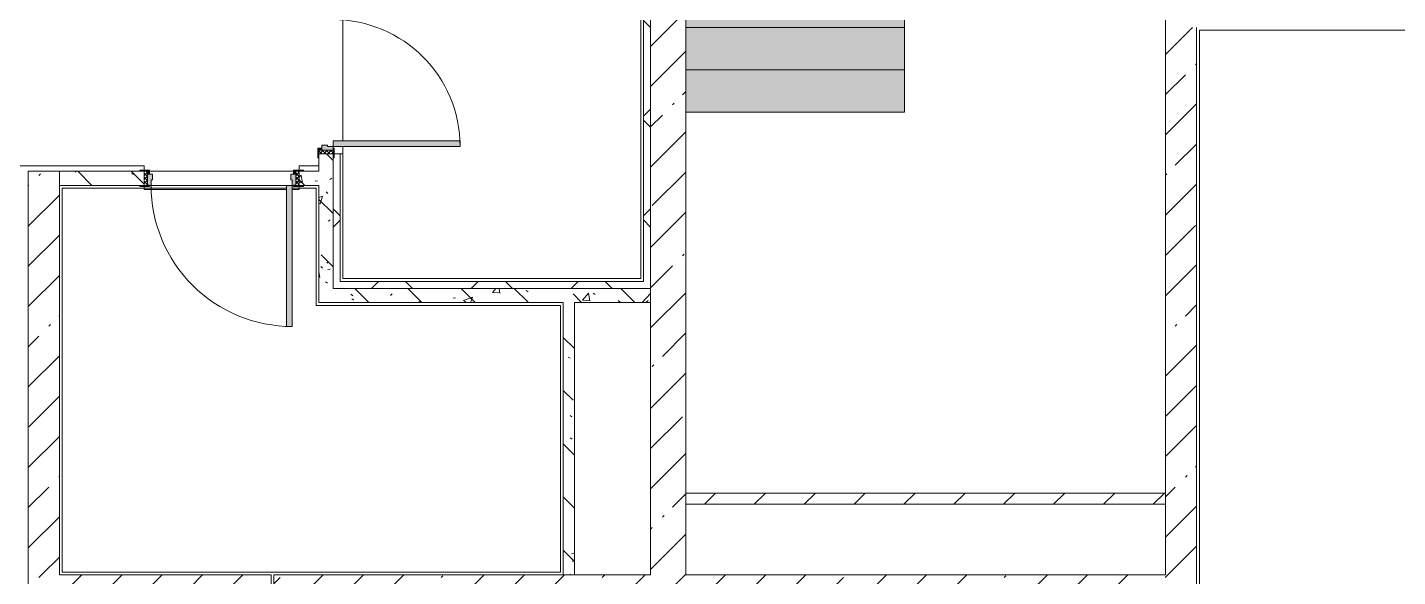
# Model space of a CAD drawing. Header units: millimetres. Extents: x 3991 to 282775, y -8553 to 29560.
# Drawn here: x 233559 to 243270, y 17257 to 21150 of the extents above; entities that cross this region are included whole.
import ezdxf

# ---------------------------------------------------------------- set-up
doc = ezdxf.new("R2010")
doc.units = ezdxf.units.MM
for name, color, linetype, lineweight, true_color in [('A-DOOR-3', 7, 'Continuous', 5, 0xaaaaaa), ('A-DOOR-4', 7, 'Continuous', 5, 0xe2e2e2), ('A-DOOR-FRAM-2', 7, 'Continuous', 5, 0xe2e2e2), ('A-DOOR-FRAM-3', 7, 'Continuous', 5, 0xaaaaaa), ('A-FLOR-1', 7, 'Continuous', 5, 0xaaaaaa), ('I-WALL-4', 7, 'Continuous', 5, 0x787878)]:
    doc.layers.add(name, color=color, linetype=linetype, lineweight=lineweight, true_color=true_color)
for name, color, linetype, lineweight in [('A-WALL', 7, 'Continuous', 9), ('I-WALL-3', 7, 'Continuous', 5), ('S-STRS-4', 7, 'Continuous', 5)]:
    doc.layers.add(name, color=color, linetype=linetype, lineweight=lineweight)
doc.layers.add('S-STRS-3', color=7, linetype='Continuous', lineweight=15, true_color=0xd7cdc4, transparency=1)
pattern_1 = [(45, (148815.1, 0), (-285.1231, 285.1231), []), (45, (149100.2, 0), (-285.1231, 285.1231), [504.031, -100.806, 16.764, -84.042])]
pattern_2 = [(135, (148815.1, 0), (-377.1708, -377.1708), [533.4, -88.9, 17.78, -88.9]), (135, (148815.1, 376.94), (-377.1708, -377.1708), []), (50, (148815.1, 0), (637.6445, -55.7866), [66.675, -733.425]), (355, (148815.1, 0), (-123.3494, 668.699), [53.34, -586.74]), (100.451, (148868.2, -4.65), (514.299, 612.908), [56.665, -623.315]), (46.184, (148815.1, 177.8), (948.7764, -147.15), [100.012, -1100.137]), (96.636, (148894.15, 165.5), (830.909, 865.997), [84.998, -934.973]), (351.184, (148815.1, 177.8), (830.918, 865.988), [80.01, -880.11]), (21, (148904, 133.35), (530.6506, -357.9283), [66.675, -733.425]), (326, (148904, 133.35), (216.308, 644.6585), [53.34, -586.74]), (71.451, (148948.2, 103.5), (746.9596, 286.7243), [56.665, -623.315]), (37.5, (148815.09, 0), (10.81053, 295.9426), [16.764, -562.864, 16.764, -578.866, -588.962]), (37.5, (148815.09, 0), (10.81053, 295.9426), [-1175.258, 16.764, -572.198]), (7.5, (148815.1, 0), (233.8692, 350.6318), [16.764, -322.834, 16.764, -549.529, -224.472]), (7.5, (148815.1, 0), (233.8692, 350.6318), [-905.891, 16.764, -207.708]), (327.5, (148616.84, 0), (474.5678, -20.0513), [16.764, -205.486, 16.764, -676.656, -920.115]), (327.5, (148616.84, 0), (474.5678, -20.0513), [-915.67, 16.764, -903.351]), (317.5, (148527.94, 0), (518.4522, 88.9934), [16.764, -272.161, 16.764, -443.738, -653.415]), (317.5, (148527.94, 0), (518.4522, 88.9934), [-749.427, 16.764, -636.651])]
pattern_3 = [(45, (148815.1, 0), (-353.5534, 353.5534), []), (135, (148815.1, 0), (-353.5534, -353.5534), [])]

# ---------------------------------------------------------------- blocks, each defined once
blk = doc.blocks.new('110_Дверь_СКБ_1Ст_Внутренняя1 - Д-11а _огнестойкость EI 15_-32666892-Общий план 1 этажа с размещением фрагментов 1_1-1_9')
at = {"layer": 'A-DOOR-3'}
h = blk.add_hatch(dxfattribs=at)
h.set_pattern_fill('FP_51', color=256, style=0, pattern_type=2)
h.set_pattern_definition([(135, (1751.41, 114.685), (-14.14214, -14.14214), []), (225, (1751.41, 114.685), (14.14214, -14.14214), [])])
h.paths.add_polyline_path([(537.5, 50), (537.5, -50), (562.5, -50), (562.5, 50)])
at = {"layer": 'A-DOOR-4'}
h = blk.add_hatch(color=256, dxfattribs=at)
h.paths.add_polyline_path([(-512.5, 50), (-512.5, -30), (-477.5, -30), (-477.5, 10), (-487.5, 10), (-487.5, 50), (-508.4, 50)])
h.paths.add_polyline_path([(522.5, 50), (512.5, 50), (512.5, 10), (502.5, 10), (502.5, -30), (537.5, -30), (537.5, 50)])
at = {"layer": 'A-DOOR-FRAM-2'}
for points in [[(-487.5, 1050), (-486.3, 50), (-447.5, 50), (-447.5, 1050)], [(-567.5, 58), (-567.5, 50), (-497.5, 50), (-497.5, 58), (-537.5, 58)], [(562.5, 58), (522.5, 58), (522.5, 50), (592.5, 50), (592.5, 58)], [(-497.5, -50), (-567.5, -50), (-567.5, -58), (-497.5, -58)], [(-497.5, -30), (-512.5, -30), (-512.5, -50), (-497.5, -50), (-497.5, -32.8)], [(537.5, -30), (522.5, -30), (522.5, -50), (537.5, -50)], [(537.5, -50), (522.5, -50), (522.5, -58), (592.5, -58), (592.5, -50), (562.5, -50)]]:
    blk.add_hatch(color=256, dxfattribs=at).paths.add_polyline_path(points)
at = {"layer": 'A-DOOR-FRAM-3'}
h = blk.add_hatch(dxfattribs=at)
h.set_pattern_fill('FP_56', color=256, style=0, pattern_type=2)
h.set_pattern_definition([(45, (-371.384, 114.685), (-14.1421, 14.1421), []), (135, (-371.384, 114.685), (-14.1421, -14.1421), [])])
h.paths.add_polyline_path([(-537.5, 50), (-537.5, -50), (-512.5, -50), (-512.5, 50)])
at = {"layer": 'A-DOOR-3'}
for p, q in [((-487.5, 1050), (-487.5, 50)), ((-447.5, 1050), (-487.5, 1050)), ((-447.5, 50), (-447.5, 1050)), ((-487.5, 50), (-447.5, 50))]:
    blk.add_line(p, q, dxfattribs=at)
blk.add_arc((-487.5, 50), 1000, 360, 90, dxfattribs=at)
at = {"layer": 'A-DOOR-FRAM-3'}
for p, q in [((-497.5, 58), (-567.5, 58)), ((-567.5, 58), (-567.5, 50)), ((-567.5, 50), (-497.5, 50)), ((-512.5, 50), (-537.5, 50)), ((-537.5, 50), (-537.5, -50)), ((-487.5, 50), (-512.5, 50)), ((-512.5, 50), (-512.5, -30)), ((-512.5, -50), (-512.5, 50)), ((-497.5, 50), (-512.5, 50)), ((-512.5, 50), (-512.5, 49)), ((-512.5, 49), (-497.5, 49)), ((-497.5, 50), (-497.5, 58)), ((-497.5, 49), (-497.5, 50)), ((-487.5, 10), (-487.5, 50)), ((-477.5, 10), (-487.5, 10)), ((-477.5, -30), (-477.5, 10)), ((512.5, 10), (502.5, 10)), ((502.5, 10), (502.5, -30)), ((512.5, 50), (512.5, 10)), ((537.5, 50), (512.5, 50)), ((592.5, 58), (522.5, 58)), ((522.5, 58), (522.5, 50)), ((537.5, 50), (522.5, 50)), ((522.5, 50), (522.5, 49)), ((522.5, 50), (592.5, 50)), ((522.5, 49), (537.5, 49)), ((537.5, -30), (537.5, 50)), ((562.5, 50), (537.5, 50)), ((537.5, 50), (537.5, -50)), ((537.5, 49), (537.5, 50)), ((562.5, -50), (562.5, 50)), ((592.5, 50), (592.5, 58)), ((-497.5, -50), (-567.5, -50)), ((-567.5, -50), (-567.5, -58)), ((-567.5, -58), (-497.5, -58)), ((-537.5, -50), (-512.5, -50)), ((-512.5, -30), (-477.5, -30)), ((-497.5, -30), (-512.5, -30)), ((-512.5, -30), (-512.5, -50)), ((-512.5, -50), (-497.5, -50)), ((-497.5, -50), (-497.5, -30)), ((-497.5, -58), (-497.5, -50)), ((502.5, -30), (537.5, -30)), ((537.5, -30), (522.5, -30)), ((522.5, -30), (522.5, -50)), ((522.5, -50), (537.5, -50)), ((592.5, -50), (522.5, -50)), ((522.5, -50), (522.5, -58)), ((522.5, -58), (592.5, -58)), ((537.5, -50), (537.5, -30)), ((537.5, -50), (562.5, -50)), ((592.5, -58), (592.5, -50))]:
    blk.add_line(p, q, dxfattribs=at)
blk = doc.blocks.new('110_Дверь_СКБ_2Ст - Д-10а_ СОШ_Дв_1450x2100h_Горячий цех-25784455-Общий план 1 этажа с размещением фрагментов 1_1-1_9')
at = {"layer": 'A-DOOR-3'}
h = blk.add_hatch(dxfattribs=at)
h.set_pattern_fill('FP_95', color=256, style=0, pattern_type=2)
h.set_pattern_definition([(135, (1601.41, 114.685), (-14.14214, -14.14214), []), (225, (1601.41, 114.685), (14.14214, -14.14214), [])])
h.paths.add_polyline_path([(712.5, -50), (712.5, 50), (687.5, 50), (687.5, -50)])
at = {"layer": 'A-DOOR-4'}
for points in [[(662.5, 50), (662.5, 950), (622.5, 950), (625.9, 50)], [(-597.5, 175), (-597.5, 450), (-637.5, 450), (-637.5, 50), (-597.5, 50), (-597.5, 120)]]:
    blk.add_hatch(color=256, dxfattribs=at).paths.add_polyline_path(points)
h = blk.add_hatch(color=256, dxfattribs=at)
h.paths.add_polyline_path([(687.5, -30), (687.5, 50), (662.5, 50), (662.5, 10), (652.5, 10), (652.5, -30), (662.5, -30)])
h.paths.add_polyline_path([(-627.5, -30), (-627.5, 10), (-637.5, 10), (-637.5, 50), (-662.5, 50), (-662.5, -30), (-637.5, -30)])
at = {"layer": 'A-DOOR-FRAM-2'}
for points in [[(-647.5, 58), (-717.5, 58), (-712.5, 50), (-647.5, 50)], [(742.5, 58), (672.5, 58), (672.5, 50), (742.5, 50)], [(-647.5, -50), (-717.5, -53.5), (-712.5, -58), (-647.5, -58)], [(-647.5, -50), (-647.5, -30), (-662.5, -30), (-662.5, -50)], [(687.5, -30), (672.5, -30), (672.5, -50), (687.5, -50)], [(742.5, -50), (672.5, -50), (672.5, -58), (742.5, -58)]]:
    blk.add_hatch(color=256, dxfattribs=at).paths.add_polyline_path(points)
at = {"layer": 'A-DOOR-FRAM-3'}
h = blk.add_hatch(dxfattribs=at)
h.set_pattern_fill('FP_96', color=256, style=0, pattern_type=2)
h.set_pattern_definition([(45, (-521.384, 114.685), (-14.1421, 14.1421), []), (135, (-521.384, 114.685), (-14.1421, -14.1421), [])])
h.paths.add_polyline_path([(-662.5, -24.2), (-662.5, 50), (-687.5, 50), (-687.5, -50), (-662.5, -50)])
at = {"layer": 'A-DOOR-3'}
for p, q in [((662.5, 950), (622.5, 950)), ((622.5, 950), (622.5, 50)), ((662.5, 50), (662.5, 950)), ((-637.5, 450), (-637.5, 50)), ((-597.5, 450), (-637.5, 450)), ((-597.5, 50), (-597.5, 450)), ((-637.5, 50), (-597.5, 50)), ((622.5, 50), (662.5, 50))]:
    blk.add_line(p, q, dxfattribs=at)
for centre, radius, start, end in [((662.5, 50), 900, 90, 180), ((-637.5, 50), 400, 0, 90)]:
    blk.add_arc(centre, radius, start, end, dxfattribs=at)
at = {"layer": 'A-DOOR-FRAM-3'}
for p, q in [((-647.5, 58), (-717.5, 58)), ((-717.5, 58), (-717.5, 50)), ((-717.5, 50), (-647.5, 50)), ((-662.5, 50), (-687.5, 50)), ((-687.5, 50), (-687.5, -50)), ((-637.5, 50), (-662.5, 50)), ((-662.5, 50), (-662.5, -30)), ((-662.5, -50), (-662.5, 50)), ((-647.5, 50), (-647.5, 58)), ((-637.5, 10), (-637.5, 50)), ((-627.5, 10), (-637.5, 10)), ((-627.5, -30), (-627.5, 10)), ((662.5, 10), (652.5, 10)), ((652.5, 10), (652.5, -30)), ((662.5, 50), (662.5, 10)), ((687.5, 50), (662.5, 50)), ((742.5, 58), (672.5, 58)), ((672.5, 58), (672.5, 50)), ((672.5, 50), (742.5, 50)), ((687.5, -30), (687.5, 50)), ((712.5, 50), (687.5, 50)), ((687.5, 50), (687.5, -50)), ((712.5, -50), (712.5, 50)), ((742.5, 50), (742.5, 58)), ((-647.5, -50), (-717.5, -50)), ((-717.5, -50), (-717.5, -58)), ((-717.5, -58), (-647.5, -58)), ((-687.5, -50), (-662.5, -50)), ((-662.5, -30), (-627.5, -30)), ((-647.5, -30), (-662.5, -30)), ((-662.5, -30), (-662.5, -50)), ((-662.5, -50), (-647.5, -50)), ((-647.5, -50), (-647.5, -30)), ((-647.5, -58), (-647.5, -50)), ((652.5, -30), (687.5, -30)), ((687.5, -30), (672.5, -30)), ((672.5, -30), (672.5, -50)), ((672.5, -50), (687.5, -50)), ((742.5, -50), (672.5, -50)), ((672.5, -50), (672.5, -58)), ((672.5, -58), (742.5, -58)), ((687.5, -50), (687.5, -30)), ((687.5, -50), (712.5, -50)), ((742.5, -58), (742.5, -50))]:
    blk.add_line(p, q, dxfattribs=at)

msp = doc.modelspace()

# ---------------------------------------------------------------- hatches: boundary and pattern name
at = {"layer": 'I-WALL-3'}
h = msp.add_hatch(dxfattribs=at)
h.set_pattern_fill('FP_57', color=256, style=0, pattern_type=2)
h.set_pattern_definition(pattern_1)
h.paths.add_polyline_path([(237975.1, 17270), (238225.1, 17270), (238225.1, 27100), (237975.1, 27100), (237975.1, 17850)])
h = msp.add_hatch(dxfattribs=at)
h.set_pattern_fill('FP_73', color=256, style=0, pattern_type=2)
h.set_pattern_definition(pattern_3)
h.paths.add_polyline_path([(235725.1, 19300), (235775.1, 19300), (235775.1, 20255), (235733.1, 20255), (235733.1, 20225), (235725.1, 20225), (235725.1, 19350)])
h.paths.add_polyline_path([(235775.1, 21655), (235775.1, 23430), (235725.1, 23430), (235725.2, 21685), (235733.1, 21680), (235733.1, 21655)])
h = msp.add_hatch(dxfattribs=at)
h.set_pattern_fill('FP_73', color=256, style=0, pattern_type=2)
h.set_pattern_definition(pattern_3)
h.paths.add_polyline_path([(237925.1, 19350), (237975.1, 19351.2), (237975.1, 23100), (237925.1, 23100), (237925.1, 19370)])
h = msp.add_hatch(dxfattribs=at)
h.set_pattern_fill('FP_57', color=256, style=0, pattern_type=2)
h.set_pattern_definition(pattern_1)
h.paths.add_polyline_path([(241815.1, 13620), (241815.1, 13628), (241845.1, 13628), (241844.7, 21150), (241625.1, 21150), (241625.1, 13620)])
h = msp.add_hatch(dxfattribs=at)
h.set_pattern_fill('FP_57', color=256, style=0, pattern_type=2)
h.set_pattern_definition(pattern_1)
h.paths.add_polyline_path([(233565.1, 17270), (233785.1, 17270), (233785.1, 20130), (233565.1, 20130), (233565.1, 17290)])
h = msp.add_hatch(dxfattribs=at)
h.set_pattern_fill('FP_73', color=256, style=0, pattern_type=2)
h.set_pattern_definition(pattern_3)
h.paths.add_polyline_path([(237336.1, 19300), (237975.1, 19300), (237975.1, 19350), (235775.1, 19350), (235778.8, 19300), (236695.3, 19300)])
h = msp.add_hatch(dxfattribs=at)
h.set_pattern_fill('FP_71', color=256, style=0, pattern_type=2)
h.set_pattern_definition([(45, (148815.1, 0), (-176.7767, 176.7767), [])])
h.paths.add_polyline_path([(240604.6, 17770), (241625.1, 17770), (241625.1, 17850), (238225.1, 17850), (238228.9, 17770), (239745, 17770)])
h = msp.add_hatch(dxfattribs=at)
h.set_pattern_fill('FP_57', color=256, style=0, pattern_type=2)
h.set_pattern_definition(pattern_1)
h.paths.add_polyline_path([(233933.8, 17050), (235085.1, 17050), (235085.1, 17270), (233565.1, 17270), (233565.1, 17050), (233855.1, 17050)])
h = msp.add_hatch(dxfattribs=at)
h.set_pattern_fill('FP_57', color=256, style=0, pattern_type=2)
h.set_pattern_definition(pattern_1)
h.paths.add_polyline_path([(235285.1, 16100), (235285.1, 17270), (235085.1, 17270), (235085.1, 16100)])
h = msp.add_hatch(dxfattribs=at)
h.set_pattern_fill('FP_57', color=256, style=0, pattern_type=2)
h.set_pattern_definition(pattern_1)
h.paths.add_polyline_path([(241625.1, 17050), (241625.1, 17270), (235305.1, 17270), (235305.1, 17050), (241612.6, 17050)])
at = {"layer": 'I-WALL-4'}
h = msp.add_hatch(dxfattribs=at)
h.set_pattern_fill('FP_86', color=256, style=0, pattern_type=2)
h.set_pattern_definition(pattern_2)
h.paths.add_polyline_path([(235718, 20030), (235725.1, 20030), (235725.1, 20255), (235625.1, 20255), (235625.1, 20030)])
h.paths.add_polyline_path([(235718, 21655), (235725.1, 21660), (235725.1, 21680), (235625.1, 21680), (235625.1, 21655), (235654.3, 21655)])
h = msp.add_hatch(dxfattribs=at)
h.set_pattern_fill('FP_86', color=256, style=0, pattern_type=2)
h.set_pattern_definition(pattern_2)
h.paths.add_polyline_path([(234385.1, 20030), (234385.1, 20130), (233785.1, 20130), (233785.1, 20030), (234355.1, 20030)])
h.paths.add_polyline_path([(235515.1, 20030), (235625.1, 20030), (235625.1, 20130), (235485.1, 20130), (235485.1, 20030)])
h = msp.add_hatch(dxfattribs=at)
h.set_pattern_fill('FP_86', color=256, style=0, pattern_type=2)
h.set_pattern_definition(pattern_2)
h.paths.add_polyline_path([(235625.1, 19200), (235725.1, 19200), (235725.1, 20030), (235625.1, 20030), (235625.1, 20010)])
h = msp.add_hatch(dxfattribs=at)
h.set_pattern_fill('FP_86', color=256, style=0, pattern_type=2)
h.set_pattern_definition(pattern_2)
h.paths.add_polyline_path([(235725.1, 19200), (237975.1, 19200), (237975.1, 19300), (235725.1, 19300)])
h = msp.add_hatch(dxfattribs=at)
h.set_pattern_fill('FP_86', color=256, style=0, pattern_type=2)
h.set_pattern_definition(pattern_2)
h.paths.add_polyline_path([(237436.1, 16180), (237436.1, 17050), (237356.1, 17050), (237356.1, 16180)])
h.paths.add_polyline_path([(237356.1, 17270), (237436.1, 17270), (237436.1, 19200), (237356.1, 19200), (237356.1, 17290)])
at = {"layer": 'S-STRS-3'}
for points in [[(239330.3, 21150), (239775.1, 21150), (239775.1, 21450), (238225.1, 21450), (238225.1, 21150), (239279.9, 21150)], [(238649.9, 20850), (239775.1, 20850), (239775.1, 21150), (238225.1, 21150), (238225.1, 20850)], [(238649.9, 20550), (239775.1, 20550), (239775.1, 20850), (238225.1, 20850), (238225.1, 20550)]]:
    msp.add_hatch(color=256, dxfattribs=at).paths.add_polyline_path(points)

# ---------------------------------------------------------------- linework, layer by layer
at = {"layer": 'A-FLOR-1'}
for p, q in [((235795.1, 20345), (235795.1, 21565)), ((243725.1, 21130), (241865.1, 21130)), ((241865.1, 21130), (241865.1, 13628)), ((235795.1, 20255), (235795.1, 20305)), ((233195.1, 20170), (234385.1, 20170)), ((234385.1, 20170), (234385.1, 20138)), ((235485.1, 20138), (235485.1, 20170)), ((235485.1, 20170), (235625.1, 20170)), ((235395.1, 20010), (233805.1, 20010)), ((233805.1, 20010), (233805.1, 17290)), ((234385.1, 20022), (234385.1, 20002)), ((235605.1, 20010), (235435.1, 20010)), ((235485.1, 20002), (235485.1, 20022)), ((235605.1, 19180), (235605.1, 20010)), ((234385.1, 20002), (235395.1, 20002)), ((235435.1, 20002), (235485.1, 20002)), ((237336.1, 19180), (235605.1, 19180)), ((237336.1, 17290), (237336.1, 19180)), ((233805.1, 17290), (237336.1, 17290))]:
    msp.add_line(p, q, dxfattribs=at)
at = {"layer": 'A-WALL'}
for p, q in [((237975.1, 19370), (237975.1, 23175)), ((237925.1, 23050), (237925.1, 19350)), ((235725.1, 20030), (235725.1, 20225)), ((235775.1, 19350), (235775.1, 20255)), ((235775.1, 19350), (237925.1, 19350)), ((237975.1, 19200), (237975.1, 19300)), ((238225.1, 17850), (238225.1, 17770)), ((241625.1, 17770), (241625.1, 17850)), ((237436.1, 17270), (237356.1, 17270))]:
    msp.add_line(p, q, dxfattribs=at)
at = {"layer": 'I-WALL-3'}
for p, q in [((238225.1, 17850), (238225.1, 26850)), ((241625.1, 26412.5), (241625.1, 17850)), ((237905.1, 23030), (237905.1, 19370)), ((241845.1, 13628), (241845.1, 21150)), ((235625.1, 20225), (235625.1, 20130)), ((235795.1, 20255), (235733.1, 20255)), ((235795.1, 19370), (235795.1, 20255)), ((234355.1, 20130), (233565.1, 20130)), ((233565.1, 20130), (233565.1, 15150)), ((233785.1, 17270), (233785.1, 20130)), ((234425.1, 20130), (235445.1, 20130)), ((235625.1, 20130), (235515.1, 20130)), ((233785.1, 20030), (234355.1, 20030)), ((235395.1, 20030), (234435.1, 20030)), ((235515.1, 20030), (235625.1, 20030)), ((235625.1, 20030), (235625.1, 19200)), ((235725.1, 19300), (235725.1, 20030)), ((237905.1, 19370), (235795.1, 19370)), ((237975.1, 19370), (237975.1, 19300)), ((237975.1, 19300), (235725.1, 19300)), ((235625.1, 19200), (237356.1, 19200)), ((237356.1, 19200), (237356.1, 17270)), ((237436.1, 19200), (237975.1, 19200)), ((237436.1, 17270), (237436.1, 19200)), ((237975.1, 19200), (237975.1, 17270)), ((241625.1, 17850), (238225.1, 17850)), ((238225.1, 17270), (238225.1, 17770)), ((238225.1, 17770), (241625.1, 17770)), ((241625.1, 17770), (241625.1, 17270)), ((235285.1, 17270), (233785.1, 17270)), ((235285.1, 16180), (235285.1, 17270)), ((237356.1, 17270), (235305.1, 17270)), ((235305.1, 17270), (235305.1, 17050)), ((237975.1, 17270), (237436.1, 17270)), ((241625.1, 17270), (238225.1, 17270))]:
    msp.add_line(p, q, dxfattribs=at)
at = {"layer": 'S-STRS-4'}
for p, q in [((239775.1, 21150), (239775.1, 21450)), ((238225.1, 21150), (239775.1, 21150)), ((238225.1, 21150), (239775.1, 21150)), ((239775.1, 20850), (239775.1, 21150)), ((238225.1, 20850), (239775.1, 20850)), ((238225.1, 20850), (239775.1, 20850)), ((239775.1, 20550), (239775.1, 20850)), ((238225.1, 20550), (239775.1, 20550)), ((238225.1, 20550), (239775.1, 20550))]:
    msp.add_line(p, q, dxfattribs=at)

# ---------------------------------------------------------------- block references
at = {"layer": 'A-DOOR-3'}
for name, p, rotation in [('110_Дверь_СКБ_2Ст - Д-10а_ СОШ_Дв_1450x2100h_Горячий цех-25784455-Общий план 1 этажа с размещением фрагментов 1_1-1_9', (235675.1, 20967.5), 270), ('110_Дверь_СКБ_1Ст_Внутренняя1 - Д-11а _огнестойкость EI 15_-32666892-Общий план 1 этажа с размещением фрагментов 1_1-1_9', (234947.6, 20080), 180)]:
    msp.add_blockref(name, p, dxfattribs=dict(at, rotation=rotation))

doc.saveas('drawing.dxf')
